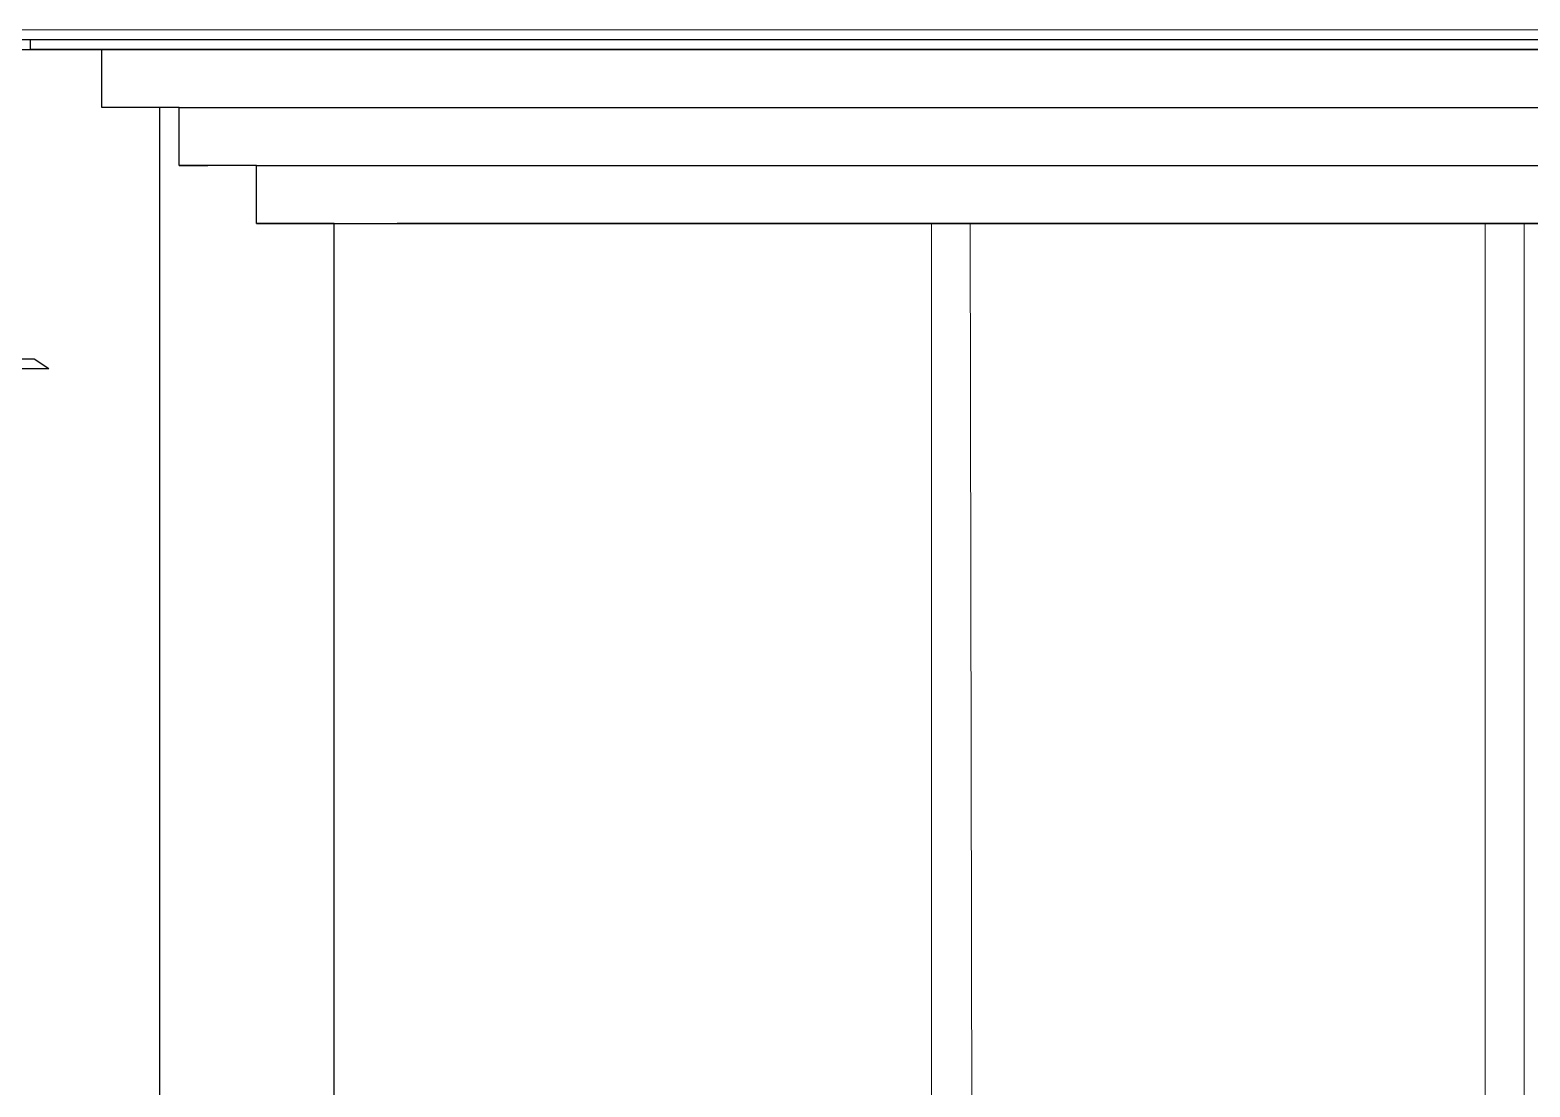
# Model space of a CAD drawing. Header units: inches. Extents: x 1397 to 20304, y -27267 to -746.
# Drawn here: x 13914.3 to 13991.8, y -23823.4 to -23768.8 of the extents above; entities that cross this region are included whole.
import ezdxf

# ---------------------------------------------------------------- set-up
doc = ezdxf.new("R2010")
doc.units = ezdxf.units.IN
doc.header["$LTSCALE"] = 17
doc.header["$MEASUREMENT"] = 0
doc.layers.add('25 BOT BAR', color=12, linetype='Continuous', lineweight=25)
doc.layers.add('WINDOW FRAME', color=161, linetype='Continuous', lineweight=20)

msp = doc.modelspace()

# ---------------------------------------------------------------- linework, layer by layer
at = {"layer": '25 BOT BAR'}
for p, q in [((14067.417, -23768.76), (13913.289, -23768.759)), ((14066.917, -23769.26), (13913.789, -23769.259)), ((13914.289, -23769.759), (13914.289, -23769.259)), ((13841.234, -23769.759), (14086.971, -23769.759)), ((13841.234, -23769.759), (13915.289, -23769.759)), ((13915.289, -23769.759), (13914.289, -23769.759)), ((14065.917, -23769.76), (13915.289, -23769.759)), ((13917.975, -23772.759), (13917.975, -23769.759)), ((13921.975, -23772.759), (13917.975, -23772.759)), ((13920.975, -23837.759), (13920.975, -23772.759)), ((13921.975, -23772.759), (14062.975, -23772.76)), ((13921.975, -23775.759), (13921.975, -23772.759)), ((13921.975, -23775.759), (13923.456, -23775.759)), ((13925.975, -23775.759), (13921.975, -23775.759)), ((13925.975, -23775.759), (14054.975, -23775.76)), ((13925.975, -23778.759), (13925.975, -23775.759)), ((13925.975, -23778.759), (14050.975, -23778.76)), ((13929.975, -23778.759), (13925.975, -23778.759)), ((13929.975, -23837.759), (13929.975, -23778.759)), ((14047.717, -23778.76), (13933.234, -23778.759)), ((13857.717, -23786.259), (13915.234, -23786.259)), ((13858.467, -23785.759), (13914.484, -23785.759)), ((13914.484, -23785.759), (13915.234, -23786.259))]:
    msp.add_line(p, q, dxfattribs=at)
at = {"layer": 'WINDOW FRAME'}
for p, q in [((13960.855, -23778.759), (13960.855, -23837.759)), ((13962.855, -23778.759), (13962.967, -23837.759)), ((13989.475, -23778.759), (13989.475, -23837.759)), ((13991.475, -23778.759), (13991.475, -23837.759))]:
    msp.add_line(p, q, dxfattribs=at)

doc.saveas('drawing.dxf')
